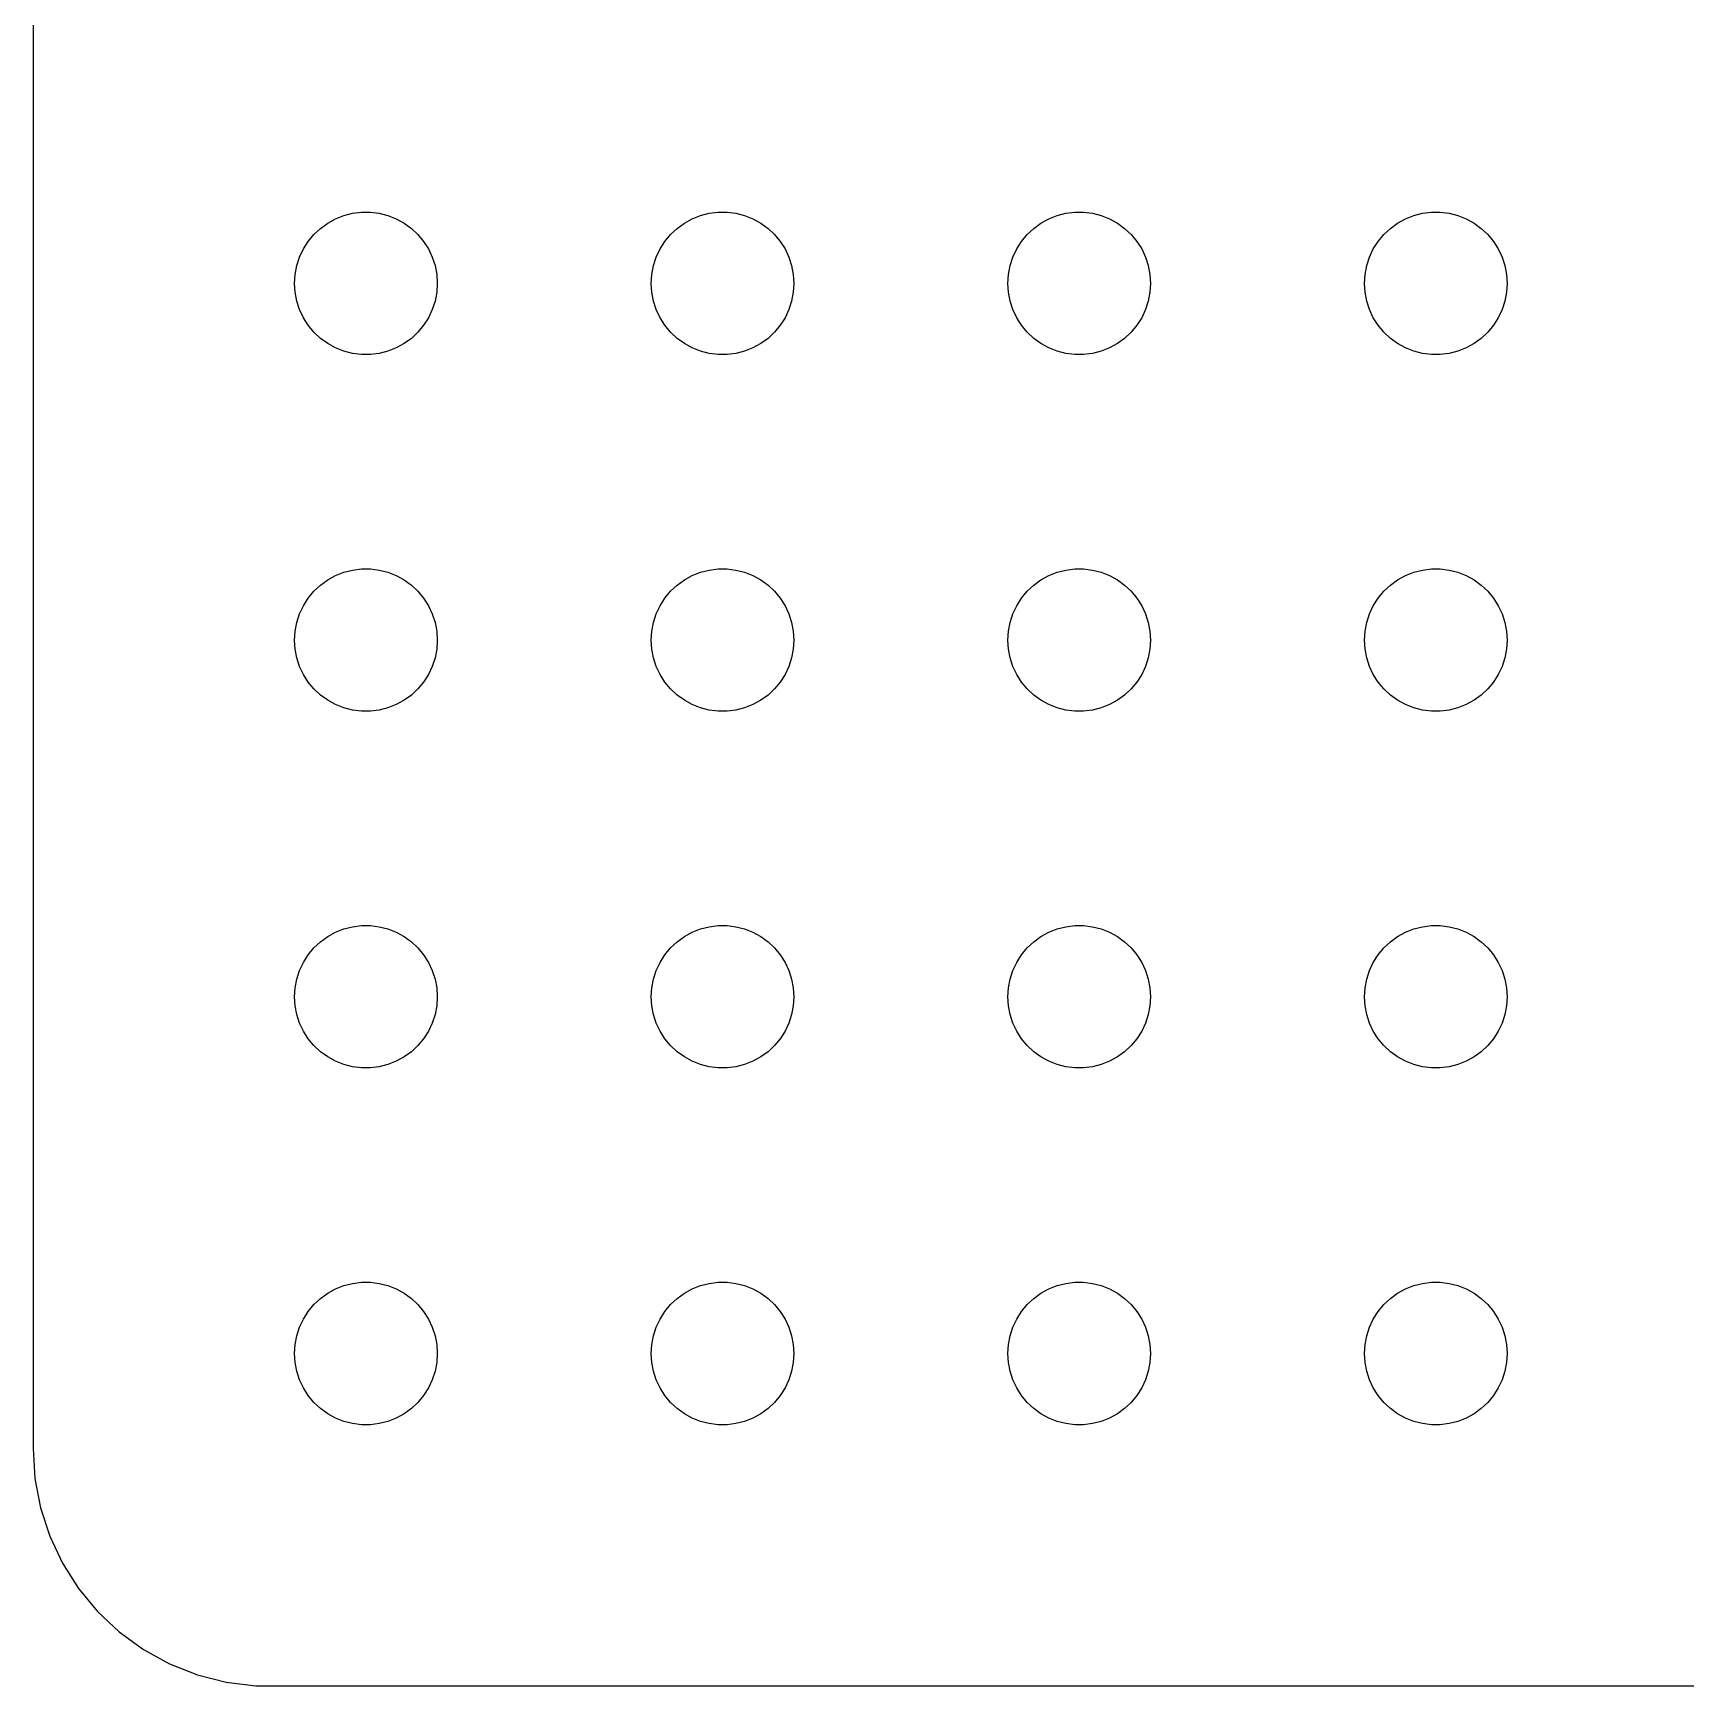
# Model space of a CAD drawing. Header units: metres. Extents: x -37 to 37, y 131 to 289.
# Drawn here: x -37 to -2.24, y 215.01 to 249.76 of the extents above; entities that cross this region are included whole.
import ezdxf

# ---------------------------------------------------------------- set-up
doc = ezdxf.new("R2010")
doc.units = ezdxf.units.M

msp = doc.modelspace()

# ---------------------------------------------------------------- linework, layer by layer
for p, q in [((-37, 284), (-37, 220)), ((-30.9561, 245.656), (-30.8037, 245.766)), ((-30.8037, 245.766), (-30.6387, 245.857)), ((-30.6387, 245.857), (-30.4635, 245.927)), ((-30.4635, 245.927), (-30.2811, 245.973)), ((-30.2811, 245.973), (-30.0942, 245.997)), ((-30.0942, 245.997), (-29.9058, 245.997)), ((-29.9058, 245.997), (-29.7189, 245.973)), ((-29.7189, 245.973), (-29.5365, 245.927)), ((-29.5365, 245.927), (-29.3613, 245.857)), ((-29.3613, 245.857), (-29.1963, 245.766)), ((-29.1963, 245.766), (-29.0439, 245.656)), ((-23.4561, 245.656), (-23.3037, 245.766)), ((-23.3037, 245.766), (-23.1387, 245.857)), ((-23.1387, 245.857), (-22.9635, 245.927)), ((-22.9635, 245.927), (-22.7811, 245.973)), ((-22.7811, 245.973), (-22.5942, 245.997)), ((-22.5942, 245.997), (-22.4058, 245.997)), ((-22.4058, 245.997), (-22.2189, 245.973)), ((-22.2189, 245.973), (-22.0365, 245.927)), ((-22.0365, 245.927), (-21.8613, 245.857)), ((-21.8613, 245.857), (-21.6963, 245.766)), ((-21.6963, 245.766), (-21.5439, 245.656)), ((-15.9561, 245.656), (-15.8037, 245.766)), ((-15.8037, 245.766), (-15.6387, 245.857)), ((-15.6387, 245.857), (-15.4635, 245.927)), ((-15.4635, 245.927), (-15.2811, 245.973)), ((-15.2811, 245.973), (-15.0942, 245.997)), ((-15.0942, 245.997), (-14.9058, 245.997)), ((-14.9058, 245.997), (-14.7189, 245.973)), ((-14.7189, 245.973), (-14.5365, 245.927)), ((-14.5365, 245.927), (-14.3613, 245.857)), ((-14.3613, 245.857), (-14.1963, 245.766)), ((-14.1963, 245.766), (-14.0439, 245.656)), ((-8.45613, 245.656), (-8.30373, 245.766)), ((-8.30373, 245.766), (-8.13866, 245.857)), ((-8.13866, 245.857), (-7.96352, 245.927)), ((-7.96352, 245.927), (-7.78107, 245.973)), ((-7.78107, 245.973), (-7.59418, 245.997)), ((-7.59418, 245.997), (-7.40581, 245.997)), ((-7.40581, 245.997), (-7.21892, 245.973)), ((-7.21892, 245.973), (-7.03647, 245.927)), ((-7.03647, 245.927), (-6.86133, 245.857)), ((-6.86133, 245.857), (-6.69626, 245.766)), ((-6.69626, 245.766), (-6.54385, 245.656)), ((-31.2135, 245.382), (-31.0934, 245.527)), ((-31.0934, 245.527), (-30.9561, 245.656)), ((-29.0439, 245.656), (-28.9065, 245.527)), ((-28.9065, 245.527), (-28.7865, 245.382)), ((-23.7135, 245.382), (-23.5934, 245.527)), ((-23.5934, 245.527), (-23.4561, 245.656)), ((-21.5439, 245.656), (-21.4065, 245.527)), ((-21.4065, 245.527), (-21.2865, 245.382)), ((-16.2135, 245.382), (-16.0934, 245.527)), ((-16.0934, 245.527), (-15.9561, 245.656)), ((-14.0439, 245.656), (-13.9065, 245.527)), ((-13.9065, 245.527), (-13.7865, 245.382)), ((-8.71352, 245.382), (-8.59344, 245.527)), ((-8.59344, 245.527), (-8.45613, 245.656)), ((-6.54385, 245.656), (-6.40654, 245.527)), ((-6.40654, 245.527), (-6.28647, 245.382)), ((-31.3947, 245.052), (-31.3145, 245.223)), ((-31.3145, 245.223), (-31.2135, 245.382)), ((-28.7865, 245.382), (-28.6855, 245.223)), ((-28.6855, 245.223), (-28.6053, 245.052)), ((-23.8947, 245.052), (-23.8145, 245.223)), ((-23.8145, 245.223), (-23.7135, 245.382)), ((-21.2865, 245.382), (-21.1855, 245.223)), ((-21.1855, 245.223), (-21.1053, 245.052)), ((-16.3947, 245.052), (-16.3145, 245.223)), ((-16.3145, 245.223), (-16.2135, 245.382)), ((-13.7865, 245.382), (-13.6855, 245.223)), ((-13.6855, 245.223), (-13.6053, 245.052)), ((-8.89465, 245.052), (-8.81445, 245.223)), ((-8.81445, 245.223), (-8.71352, 245.382)), ((-6.28647, 245.382), (-6.18553, 245.223)), ((-6.18553, 245.223), (-6.10533, 245.052)), ((-31.4882, 244.688), (-31.4529, 244.873)), ((-31.4529, 244.873), (-31.3947, 245.052)), ((-28.6053, 245.052), (-28.5471, 244.873)), ((-28.5471, 244.873), (-28.5118, 244.688)), ((-23.9882, 244.688), (-23.9529, 244.873)), ((-23.9529, 244.873), (-23.8947, 245.052)), ((-21.1053, 245.052), (-21.0471, 244.873)), ((-21.0471, 244.873), (-21.0118, 244.688)), ((-16.4882, 244.688), (-16.4529, 244.873)), ((-16.4529, 244.873), (-16.3947, 245.052)), ((-13.6053, 245.052), (-13.5471, 244.873)), ((-13.5471, 244.873), (-13.5118, 244.688)), ((-8.98816, 244.688), (-8.95287, 244.873)), ((-8.95287, 244.873), (-8.89465, 245.052)), ((-6.10533, 245.052), (-6.04712, 244.873)), ((-6.04712, 244.873), (-6.01183, 244.688)), ((-31.5, 244.5), (-31.4882, 244.688)), ((-31.4882, 244.312), (-31.5, 244.5)), ((-28.5118, 244.688), (-28.5, 244.5)), ((-28.5, 244.5), (-28.5118, 244.312)), ((-24, 244.5), (-23.9882, 244.688)), ((-23.9882, 244.312), (-24, 244.5)), ((-21.0118, 244.688), (-21, 244.5)), ((-21, 244.5), (-21.0118, 244.312)), ((-16.5, 244.5), (-16.4882, 244.688)), ((-16.4882, 244.312), (-16.5, 244.5)), ((-13.5118, 244.688), (-13.5, 244.5)), ((-13.5, 244.5), (-13.5118, 244.312)), ((-9, 244.5), (-8.98816, 244.688)), ((-8.98816, 244.312), (-9, 244.5)), ((-6.01183, 244.688), (-6, 244.5)), ((-6, 244.5), (-6.01183, 244.312)), ((-31.4529, 244.127), (-31.4882, 244.312)), ((-31.3947, 243.948), (-31.4529, 244.127)), ((-28.5471, 244.127), (-28.6053, 243.948)), ((-28.5118, 244.312), (-28.5471, 244.127)), ((-23.9529, 244.127), (-23.9882, 244.312)), ((-23.8947, 243.948), (-23.9529, 244.127)), ((-21.0471, 244.127), (-21.1053, 243.948)), ((-21.0118, 244.312), (-21.0471, 244.127)), ((-16.4529, 244.127), (-16.4882, 244.312)), ((-16.3947, 243.948), (-16.4529, 244.127)), ((-13.5471, 244.127), (-13.6053, 243.948)), ((-13.5118, 244.312), (-13.5471, 244.127)), ((-8.95287, 244.127), (-8.98816, 244.312)), ((-8.89465, 243.948), (-8.95287, 244.127)), ((-6.04712, 244.127), (-6.10533, 243.948)), ((-6.01183, 244.312), (-6.04712, 244.127)), ((-31.3145, 243.777), (-31.3947, 243.948)), ((-31.2135, 243.618), (-31.3145, 243.777)), ((-28.6855, 243.777), (-28.7865, 243.618)), ((-28.6053, 243.948), (-28.6855, 243.777)), ((-23.8145, 243.777), (-23.8947, 243.948)), ((-23.7135, 243.618), (-23.8145, 243.777)), ((-21.1855, 243.777), (-21.2865, 243.618)), ((-21.1053, 243.948), (-21.1855, 243.777)), ((-16.3145, 243.777), (-16.3947, 243.948)), ((-16.2135, 243.618), (-16.3145, 243.777)), ((-13.6855, 243.777), (-13.7865, 243.618)), ((-13.6053, 243.948), (-13.6855, 243.777)), ((-8.81445, 243.777), (-8.89465, 243.948)), ((-8.71352, 243.618), (-8.81445, 243.777)), ((-6.18553, 243.777), (-6.28647, 243.618)), ((-6.10533, 243.948), (-6.18553, 243.777)), ((-31.0934, 243.473), (-31.2135, 243.618)), ((-30.9561, 243.344), (-31.0934, 243.473)), ((-30.8037, 243.234), (-30.9561, 243.344)), ((-29.0439, 243.344), (-29.1963, 243.234)), ((-28.9065, 243.473), (-29.0439, 243.344)), ((-28.7865, 243.618), (-28.9065, 243.473)), ((-23.5934, 243.473), (-23.7135, 243.618)), ((-23.4561, 243.344), (-23.5934, 243.473)), ((-23.3037, 243.234), (-23.4561, 243.344)), ((-21.5439, 243.344), (-21.6963, 243.234)), ((-21.4065, 243.473), (-21.5439, 243.344)), ((-21.2865, 243.618), (-21.4065, 243.473)), ((-16.0934, 243.473), (-16.2135, 243.618)), ((-15.9561, 243.344), (-16.0934, 243.473)), ((-15.8037, 243.234), (-15.9561, 243.344)), ((-14.0439, 243.344), (-14.1963, 243.234)), ((-13.9065, 243.473), (-14.0439, 243.344)), ((-13.7865, 243.618), (-13.9065, 243.473)), ((-8.59344, 243.473), (-8.71352, 243.618)), ((-8.45613, 243.344), (-8.59344, 243.473)), ((-8.30373, 243.234), (-8.45613, 243.344)), ((-6.54385, 243.344), (-6.69626, 243.234)), ((-6.40654, 243.473), (-6.54385, 243.344)), ((-6.28647, 243.618), (-6.40654, 243.473)), ((-30.6387, 243.143), (-30.8037, 243.234)), ((-30.4635, 243.073), (-30.6387, 243.143)), ((-30.2811, 243.027), (-30.4635, 243.073)), ((-30.0942, 243.003), (-30.2811, 243.027)), ((-29.9058, 243.003), (-30.0942, 243.003)), ((-29.7189, 243.027), (-29.9058, 243.003)), ((-29.5365, 243.073), (-29.7189, 243.027)), ((-29.3613, 243.143), (-29.5365, 243.073)), ((-29.1963, 243.234), (-29.3613, 243.143)), ((-23.1387, 243.143), (-23.3037, 243.234)), ((-22.9635, 243.073), (-23.1387, 243.143)), ((-22.7811, 243.027), (-22.9635, 243.073)), ((-22.5942, 243.003), (-22.7811, 243.027)), ((-22.4058, 243.003), (-22.5942, 243.003)), ((-22.2189, 243.027), (-22.4058, 243.003)), ((-22.0365, 243.073), (-22.2189, 243.027)), ((-21.8613, 243.143), (-22.0365, 243.073)), ((-21.6963, 243.234), (-21.8613, 243.143)), ((-15.6387, 243.143), (-15.8037, 243.234)), ((-15.4635, 243.073), (-15.6387, 243.143)), ((-15.2811, 243.027), (-15.4635, 243.073)), ((-15.0942, 243.003), (-15.2811, 243.027)), ((-14.9058, 243.003), (-15.0942, 243.003)), ((-14.7189, 243.027), (-14.9058, 243.003)), ((-14.5365, 243.073), (-14.7189, 243.027)), ((-14.3613, 243.143), (-14.5365, 243.073)), ((-14.1963, 243.234), (-14.3613, 243.143)), ((-8.13866, 243.143), (-8.30373, 243.234)), ((-7.96352, 243.073), (-8.13866, 243.143)), ((-7.78107, 243.027), (-7.96352, 243.073)), ((-7.59418, 243.003), (-7.78107, 243.027)), ((-7.40581, 243.003), (-7.59418, 243.003)), ((-7.21892, 243.027), (-7.40581, 243.003)), ((-7.03647, 243.073), (-7.21892, 243.027)), ((-6.86133, 243.143), (-7.03647, 243.073)), ((-6.69626, 243.234), (-6.86133, 243.143)), ((-30.4635, 238.427), (-30.2811, 238.473)), ((-30.2811, 238.473), (-30.0942, 238.497)), ((-30.0942, 238.497), (-29.9058, 238.497)), ((-29.9058, 238.497), (-29.7189, 238.473)), ((-29.7189, 238.473), (-29.5365, 238.427)), ((-22.9635, 238.427), (-22.7811, 238.473)), ((-22.7811, 238.473), (-22.5942, 238.497)), ((-22.5942, 238.497), (-22.4058, 238.497)), ((-22.4058, 238.497), (-22.2189, 238.473)), ((-22.2189, 238.473), (-22.0365, 238.427)), ((-15.4635, 238.427), (-15.2811, 238.473)), ((-15.2811, 238.473), (-15.0942, 238.497)), ((-15.0942, 238.497), (-14.9058, 238.497)), ((-14.9058, 238.497), (-14.7189, 238.473)), ((-14.7189, 238.473), (-14.5365, 238.427)), ((-7.96352, 238.427), (-7.78107, 238.473)), ((-7.78107, 238.473), (-7.59418, 238.497)), ((-7.59418, 238.497), (-7.40581, 238.497)), ((-7.40581, 238.497), (-7.21892, 238.473)), ((-7.21892, 238.473), (-7.03647, 238.427)), ((-31.0934, 238.027), (-30.9561, 238.156)), ((-30.9561, 238.156), (-30.8037, 238.266)), ((-30.8037, 238.266), (-30.6387, 238.357)), ((-30.6387, 238.357), (-30.4635, 238.427)), ((-29.5365, 238.427), (-29.3613, 238.357)), ((-29.3613, 238.357), (-29.1963, 238.266)), ((-29.1963, 238.266), (-29.0439, 238.156)), ((-29.0439, 238.156), (-28.9065, 238.027)), ((-23.5934, 238.027), (-23.4561, 238.156)), ((-23.4561, 238.156), (-23.3037, 238.266)), ((-23.3037, 238.266), (-23.1387, 238.357)), ((-23.1387, 238.357), (-22.9635, 238.427)), ((-22.0365, 238.427), (-21.8613, 238.357)), ((-21.8613, 238.357), (-21.6963, 238.266)), ((-21.6963, 238.266), (-21.5439, 238.156)), ((-21.5439, 238.156), (-21.4065, 238.027)), ((-16.0934, 238.027), (-15.9561, 238.156)), ((-15.9561, 238.156), (-15.8037, 238.266)), ((-15.8037, 238.266), (-15.6387, 238.357)), ((-15.6387, 238.357), (-15.4635, 238.427)), ((-14.5365, 238.427), (-14.3613, 238.357)), ((-14.3613, 238.357), (-14.1963, 238.266)), ((-14.1963, 238.266), (-14.0439, 238.156)), ((-14.0439, 238.156), (-13.9065, 238.027)), ((-8.59344, 238.027), (-8.45613, 238.156)), ((-8.45613, 238.156), (-8.30373, 238.266)), ((-8.30373, 238.266), (-8.13866, 238.357)), ((-8.13866, 238.357), (-7.96352, 238.427)), ((-7.03647, 238.427), (-6.86133, 238.357)), ((-6.86133, 238.357), (-6.69626, 238.266)), ((-6.69626, 238.266), (-6.54385, 238.156)), ((-6.54385, 238.156), (-6.40654, 238.027)), ((-31.3145, 237.723), (-31.2135, 237.882)), ((-31.2135, 237.882), (-31.0934, 238.027)), ((-28.9065, 238.027), (-28.7865, 237.882)), ((-28.7865, 237.882), (-28.6855, 237.723)), ((-23.8145, 237.723), (-23.7135, 237.882)), ((-23.7135, 237.882), (-23.5934, 238.027)), ((-21.4065, 238.027), (-21.2865, 237.882)), ((-21.2865, 237.882), (-21.1855, 237.723)), ((-16.3145, 237.723), (-16.2135, 237.882)), ((-16.2135, 237.882), (-16.0934, 238.027)), ((-13.9065, 238.027), (-13.7865, 237.882)), ((-13.7865, 237.882), (-13.6855, 237.723)), ((-8.81445, 237.723), (-8.71352, 237.882)), ((-8.71352, 237.882), (-8.59344, 238.027)), ((-6.40654, 238.027), (-6.28647, 237.882)), ((-6.28647, 237.882), (-6.18553, 237.723)), ((-31.4529, 237.373), (-31.3947, 237.552)), ((-31.3947, 237.552), (-31.3145, 237.723)), ((-28.6855, 237.723), (-28.6053, 237.552)), ((-28.6053, 237.552), (-28.5471, 237.373)), ((-23.9529, 237.373), (-23.8947, 237.552)), ((-23.8947, 237.552), (-23.8145, 237.723)), ((-21.1855, 237.723), (-21.1053, 237.552)), ((-21.1053, 237.552), (-21.0471, 237.373)), ((-16.4529, 237.373), (-16.3947, 237.552)), ((-16.3947, 237.552), (-16.3145, 237.723)), ((-13.6855, 237.723), (-13.6053, 237.552)), ((-13.6053, 237.552), (-13.5471, 237.373)), ((-8.95287, 237.373), (-8.89465, 237.552)), ((-8.89465, 237.552), (-8.81445, 237.723)), ((-6.18553, 237.723), (-6.10533, 237.552)), ((-6.10533, 237.552), (-6.04712, 237.373)), ((-31.5, 237), (-31.4882, 237.188)), ((-31.4882, 237.188), (-31.4529, 237.373)), ((-28.5471, 237.373), (-28.5118, 237.188)), ((-28.5118, 237.188), (-28.5, 237)), ((-24, 237), (-23.9882, 237.188)), ((-23.9882, 237.188), (-23.9529, 237.373)), ((-21.0471, 237.373), (-21.0118, 237.188)), ((-21.0118, 237.188), (-21, 237)), ((-16.5, 237), (-16.4882, 237.188)), ((-16.4882, 237.188), (-16.4529, 237.373)), ((-13.5471, 237.373), (-13.5118, 237.188)), ((-13.5118, 237.188), (-13.5, 237)), ((-9, 237), (-8.98816, 237.188)), ((-8.98816, 237.188), (-8.95287, 237.373)), ((-6.04712, 237.373), (-6.01183, 237.188)), ((-6.01183, 237.188), (-6, 237)), ((-31.4882, 236.812), (-31.5, 237)), ((-31.4529, 236.627), (-31.4882, 236.812)), ((-28.5118, 236.812), (-28.5471, 236.627)), ((-28.5, 237), (-28.5118, 236.812)), ((-23.9882, 236.812), (-24, 237)), ((-23.9529, 236.627), (-23.9882, 236.812)), ((-21.0118, 236.812), (-21.0471, 236.627)), ((-21, 237), (-21.0118, 236.812)), ((-16.4882, 236.812), (-16.5, 237)), ((-16.4529, 236.627), (-16.4882, 236.812)), ((-13.5118, 236.812), (-13.5471, 236.627)), ((-13.5, 237), (-13.5118, 236.812)), ((-8.98816, 236.812), (-9, 237)), ((-8.95287, 236.627), (-8.98816, 236.812)), ((-6.01183, 236.812), (-6.04712, 236.627)), ((-6, 237), (-6.01183, 236.812)), ((-31.3947, 236.448), (-31.4529, 236.627)), ((-31.3145, 236.277), (-31.3947, 236.448)), ((-28.6053, 236.448), (-28.6855, 236.277)), ((-28.5471, 236.627), (-28.6053, 236.448)), ((-23.8947, 236.448), (-23.9529, 236.627)), ((-23.8145, 236.277), (-23.8947, 236.448)), ((-21.1053, 236.448), (-21.1855, 236.277)), ((-21.0471, 236.627), (-21.1053, 236.448)), ((-16.3947, 236.448), (-16.4529, 236.627)), ((-16.3145, 236.277), (-16.3947, 236.448)), ((-13.6053, 236.448), (-13.6855, 236.277)), ((-13.5471, 236.627), (-13.6053, 236.448)), ((-8.89465, 236.448), (-8.95287, 236.627)), ((-8.81445, 236.277), (-8.89465, 236.448)), ((-6.10533, 236.448), (-6.18553, 236.277)), ((-6.04712, 236.627), (-6.10533, 236.448)), ((-31.2135, 236.118), (-31.3145, 236.277)), ((-31.0934, 235.973), (-31.2135, 236.118)), ((-28.7865, 236.118), (-28.9065, 235.973)), ((-28.6855, 236.277), (-28.7865, 236.118)), ((-23.7135, 236.118), (-23.8145, 236.277)), ((-23.5934, 235.973), (-23.7135, 236.118)), ((-21.2865, 236.118), (-21.4065, 235.973)), ((-21.1855, 236.277), (-21.2865, 236.118)), ((-16.2135, 236.118), (-16.3145, 236.277)), ((-16.0934, 235.973), (-16.2135, 236.118)), ((-13.7865, 236.118), (-13.9065, 235.973)), ((-13.6855, 236.277), (-13.7865, 236.118)), ((-8.71352, 236.118), (-8.81445, 236.277)), ((-8.59344, 235.973), (-8.71352, 236.118)), ((-6.28647, 236.118), (-6.40654, 235.973)), ((-6.18553, 236.277), (-6.28647, 236.118)), ((-30.9561, 235.844), (-31.0934, 235.973)), ((-30.8037, 235.734), (-30.9561, 235.844)), ((-30.6387, 235.643), (-30.8037, 235.734)), ((-29.1963, 235.734), (-29.3613, 235.643)), ((-29.0439, 235.844), (-29.1963, 235.734)), ((-28.9065, 235.973), (-29.0439, 235.844)), ((-23.4561, 235.844), (-23.5934, 235.973)), ((-23.3037, 235.734), (-23.4561, 235.844)), ((-23.1387, 235.643), (-23.3037, 235.734)), ((-21.6963, 235.734), (-21.8613, 235.643)), ((-21.5439, 235.844), (-21.6963, 235.734)), ((-21.4065, 235.973), (-21.5439, 235.844)), ((-15.9561, 235.844), (-16.0934, 235.973)), ((-15.8037, 235.734), (-15.9561, 235.844)), ((-15.6387, 235.643), (-15.8037, 235.734)), ((-14.1963, 235.734), (-14.3613, 235.643)), ((-14.0439, 235.844), (-14.1963, 235.734)), ((-13.9065, 235.973), (-14.0439, 235.844)), ((-8.45613, 235.844), (-8.59344, 235.973)), ((-8.30373, 235.734), (-8.45613, 235.844)), ((-8.13866, 235.643), (-8.30373, 235.734)), ((-6.69626, 235.734), (-6.86133, 235.643)), ((-6.54385, 235.844), (-6.69626, 235.734)), ((-6.40654, 235.973), (-6.54385, 235.844)), ((-30.4635, 235.573), (-30.6387, 235.643)), ((-30.2811, 235.527), (-30.4635, 235.573)), ((-30.0942, 235.503), (-30.2811, 235.527)), ((-29.9058, 235.503), (-30.0942, 235.503)), ((-29.7189, 235.527), (-29.9058, 235.503)), ((-29.5365, 235.573), (-29.7189, 235.527)), ((-29.3613, 235.643), (-29.5365, 235.573)), ((-22.9635, 235.573), (-23.1387, 235.643)), ((-22.7811, 235.527), (-22.9635, 235.573)), ((-22.5942, 235.503), (-22.7811, 235.527)), ((-22.4058, 235.503), (-22.5942, 235.503)), ((-22.2189, 235.527), (-22.4058, 235.503)), ((-22.0365, 235.573), (-22.2189, 235.527)), ((-21.8613, 235.643), (-22.0365, 235.573)), ((-15.4635, 235.573), (-15.6387, 235.643)), ((-15.2811, 235.527), (-15.4635, 235.573)), ((-15.0942, 235.503), (-15.2811, 235.527)), ((-14.9058, 235.503), (-15.0942, 235.503)), ((-14.7189, 235.527), (-14.9058, 235.503)), ((-14.5365, 235.573), (-14.7189, 235.527)), ((-14.3613, 235.643), (-14.5365, 235.573)), ((-7.96352, 235.573), (-8.13866, 235.643)), ((-7.78107, 235.527), (-7.96352, 235.573)), ((-7.59418, 235.503), (-7.78107, 235.527)), ((-7.40581, 235.503), (-7.59418, 235.503)), ((-7.21892, 235.527), (-7.40581, 235.503)), ((-7.03647, 235.573), (-7.21892, 235.527)), ((-6.86133, 235.643), (-7.03647, 235.573)), ((-30.8037, 230.766), (-30.6387, 230.857)), ((-30.6387, 230.857), (-30.4635, 230.927)), ((-30.4635, 230.927), (-30.2811, 230.973)), ((-30.2811, 230.973), (-30.0942, 230.997)), ((-30.0942, 230.997), (-29.9058, 230.997)), ((-29.9058, 230.997), (-29.7189, 230.973)), ((-29.7189, 230.973), (-29.5365, 230.927)), ((-29.5365, 230.927), (-29.3613, 230.857)), ((-29.3613, 230.857), (-29.1963, 230.766)), ((-23.3037, 230.766), (-23.1387, 230.857)), ((-23.1387, 230.857), (-22.9635, 230.927)), ((-22.9635, 230.927), (-22.7811, 230.973)), ((-22.7811, 230.973), (-22.5942, 230.997)), ((-22.5942, 230.997), (-22.4058, 230.997)), ((-22.4058, 230.997), (-22.2189, 230.973)), ((-22.2189, 230.973), (-22.0365, 230.927)), ((-22.0365, 230.927), (-21.8613, 230.857)), ((-21.8613, 230.857), (-21.6963, 230.766)), ((-15.8037, 230.766), (-15.6387, 230.857)), ((-15.6387, 230.857), (-15.4635, 230.927)), ((-15.4635, 230.927), (-15.2811, 230.973)), ((-15.2811, 230.973), (-15.0942, 230.997)), ((-15.0942, 230.997), (-14.9058, 230.997)), ((-14.9058, 230.997), (-14.7189, 230.973)), ((-14.7189, 230.973), (-14.5365, 230.927)), ((-14.5365, 230.927), (-14.3613, 230.857)), ((-14.3613, 230.857), (-14.1963, 230.766)), ((-8.30373, 230.766), (-8.13866, 230.857)), ((-8.13866, 230.857), (-7.96352, 230.927)), ((-7.96352, 230.927), (-7.78107, 230.973)), ((-7.78107, 230.973), (-7.59418, 230.997)), ((-7.59418, 230.997), (-7.40581, 230.997)), ((-7.40581, 230.997), (-7.21892, 230.973)), ((-7.21892, 230.973), (-7.03647, 230.927)), ((-7.03647, 230.927), (-6.86133, 230.857)), ((-6.86133, 230.857), (-6.69626, 230.766)), ((-31.2135, 230.382), (-31.0934, 230.527)), ((-31.0934, 230.527), (-30.9561, 230.656)), ((-30.9561, 230.656), (-30.8037, 230.766)), ((-29.1963, 230.766), (-29.0439, 230.656)), ((-29.0439, 230.656), (-28.9065, 230.527)), ((-28.9065, 230.527), (-28.7865, 230.382)), ((-23.7135, 230.382), (-23.5934, 230.527)), ((-23.5934, 230.527), (-23.4561, 230.656)), ((-23.4561, 230.656), (-23.3037, 230.766)), ((-21.6963, 230.766), (-21.5439, 230.656)), ((-21.5439, 230.656), (-21.4065, 230.527)), ((-21.4065, 230.527), (-21.2865, 230.382)), ((-16.2135, 230.382), (-16.0934, 230.527)), ((-16.0934, 230.527), (-15.9561, 230.656)), ((-15.9561, 230.656), (-15.8037, 230.766)), ((-14.1963, 230.766), (-14.0439, 230.656)), ((-14.0439, 230.656), (-13.9065, 230.527)), ((-13.9065, 230.527), (-13.7865, 230.382)), ((-8.71352, 230.382), (-8.59344, 230.527)), ((-8.59344, 230.527), (-8.45613, 230.656)), ((-8.45613, 230.656), (-8.30373, 230.766)), ((-6.69626, 230.766), (-6.54385, 230.656)), ((-6.54385, 230.656), (-6.40654, 230.527)), ((-6.40654, 230.527), (-6.28647, 230.382)), ((-31.3947, 230.052), (-31.3145, 230.223)), ((-31.3145, 230.223), (-31.2135, 230.382)), ((-28.7865, 230.382), (-28.6855, 230.223)), ((-28.6855, 230.223), (-28.6053, 230.052)), ((-23.8947, 230.052), (-23.8145, 230.223)), ((-23.8145, 230.223), (-23.7135, 230.382)), ((-21.2865, 230.382), (-21.1855, 230.223)), ((-21.1855, 230.223), (-21.1053, 230.052)), ((-16.3947, 230.052), (-16.3145, 230.223)), ((-16.3145, 230.223), (-16.2135, 230.382)), ((-13.7865, 230.382), (-13.6855, 230.223)), ((-13.6855, 230.223), (-13.6053, 230.052)), ((-8.89465, 230.052), (-8.81445, 230.223)), ((-8.81445, 230.223), (-8.71352, 230.382)), ((-6.28647, 230.382), (-6.18553, 230.223)), ((-6.18553, 230.223), (-6.10533, 230.052)), ((-31.4882, 229.688), (-31.4529, 229.873)), ((-31.4529, 229.873), (-31.3947, 230.052)), ((-28.6053, 230.052), (-28.5471, 229.873)), ((-28.5471, 229.873), (-28.5118, 229.688)), ((-23.9882, 229.688), (-23.9529, 229.873)), ((-23.9529, 229.873), (-23.8947, 230.052)), ((-21.1053, 230.052), (-21.0471, 229.873)), ((-21.0471, 229.873), (-21.0118, 229.688)), ((-16.4882, 229.688), (-16.4529, 229.873)), ((-16.4529, 229.873), (-16.3947, 230.052)), ((-13.6053, 230.052), (-13.5471, 229.873)), ((-13.5471, 229.873), (-13.5118, 229.688)), ((-8.98816, 229.688), (-8.95287, 229.873)), ((-8.95287, 229.873), (-8.89465, 230.052)), ((-6.10533, 230.052), (-6.04712, 229.873)), ((-6.04712, 229.873), (-6.01183, 229.688)), ((-31.5, 229.5), (-31.4882, 229.688)), ((-31.4882, 229.312), (-31.5, 229.5)), ((-28.5118, 229.688), (-28.5, 229.5)), ((-28.5, 229.5), (-28.5118, 229.312)), ((-24, 229.5), (-23.9882, 229.688)), ((-23.9882, 229.312), (-24, 229.5)), ((-21.0118, 229.688), (-21, 229.5)), ((-21, 229.5), (-21.0118, 229.312)), ((-16.5, 229.5), (-16.4882, 229.688)), ((-16.4882, 229.312), (-16.5, 229.5)), ((-13.5118, 229.688), (-13.5, 229.5)), ((-13.5, 229.5), (-13.5118, 229.312)), ((-9, 229.5), (-8.98816, 229.688)), ((-8.98816, 229.312), (-9, 229.5)), ((-6.01183, 229.688), (-6, 229.5)), ((-6, 229.5), (-6.01183, 229.312)), ((-31.4529, 229.127), (-31.4882, 229.312)), ((-31.3947, 228.948), (-31.4529, 229.127)), ((-28.5471, 229.127), (-28.6053, 228.948)), ((-28.5118, 229.312), (-28.5471, 229.127)), ((-23.9529, 229.127), (-23.9882, 229.312)), ((-23.8947, 228.948), (-23.9529, 229.127)), ((-21.0471, 229.127), (-21.1053, 228.948)), ((-21.0118, 229.312), (-21.0471, 229.127)), ((-16.4529, 229.127), (-16.4882, 229.312)), ((-16.3947, 228.948), (-16.4529, 229.127)), ((-13.5471, 229.127), (-13.6053, 228.948)), ((-13.5118, 229.312), (-13.5471, 229.127)), ((-8.95287, 229.127), (-8.98816, 229.312)), ((-8.89465, 228.948), (-8.95287, 229.127)), ((-6.04712, 229.127), (-6.10533, 228.948)), ((-6.01183, 229.312), (-6.04712, 229.127)), ((-31.3145, 228.777), (-31.3947, 228.948)), ((-31.2135, 228.618), (-31.3145, 228.777)), ((-28.6855, 228.777), (-28.7865, 228.618)), ((-28.6053, 228.948), (-28.6855, 228.777)), ((-23.8145, 228.777), (-23.8947, 228.948)), ((-23.7135, 228.618), (-23.8145, 228.777)), ((-21.1855, 228.777), (-21.2865, 228.618)), ((-21.1053, 228.948), (-21.1855, 228.777)), ((-16.3145, 228.777), (-16.3947, 228.948)), ((-16.2135, 228.618), (-16.3145, 228.777)), ((-13.6855, 228.777), (-13.7865, 228.618)), ((-13.6053, 228.948), (-13.6855, 228.777)), ((-8.81445, 228.777), (-8.89465, 228.948)), ((-8.71352, 228.618), (-8.81445, 228.777)), ((-6.18553, 228.777), (-6.28647, 228.618)), ((-6.10533, 228.948), (-6.18553, 228.777)), ((-31.0934, 228.473), (-31.2135, 228.618)), ((-30.9561, 228.344), (-31.0934, 228.473)), ((-28.9065, 228.473), (-29.0439, 228.344)), ((-28.7865, 228.618), (-28.9065, 228.473)), ((-23.5934, 228.473), (-23.7135, 228.618)), ((-23.4561, 228.344), (-23.5934, 228.473)), ((-21.4065, 228.473), (-21.5439, 228.344)), ((-21.2865, 228.618), (-21.4065, 228.473)), ((-16.0934, 228.473), (-16.2135, 228.618)), ((-15.9561, 228.344), (-16.0934, 228.473)), ((-13.9065, 228.473), (-14.0439, 228.344)), ((-13.7865, 228.618), (-13.9065, 228.473)), ((-8.59344, 228.473), (-8.71352, 228.618)), ((-8.45613, 228.344), (-8.59344, 228.473)), ((-6.40654, 228.473), (-6.54385, 228.344)), ((-6.28647, 228.618), (-6.40654, 228.473)), ((-30.8037, 228.234), (-30.9561, 228.344)), ((-30.6387, 228.143), (-30.8037, 228.234)), ((-30.4635, 228.073), (-30.6387, 228.143)), ((-30.2811, 228.027), (-30.4635, 228.073)), ((-30.0942, 228.003), (-30.2811, 228.027)), ((-29.7189, 228.027), (-29.9058, 228.003)), ((-29.5365, 228.073), (-29.7189, 228.027)), ((-29.3613, 228.143), (-29.5365, 228.073)), ((-29.1963, 228.234), (-29.3613, 228.143)), ((-29.0439, 228.344), (-29.1963, 228.234)), ((-23.3037, 228.234), (-23.4561, 228.344)), ((-23.1387, 228.143), (-23.3037, 228.234)), ((-22.9635, 228.073), (-23.1387, 228.143)), ((-22.7811, 228.027), (-22.9635, 228.073)), ((-22.5942, 228.003), (-22.7811, 228.027)), ((-22.2189, 228.027), (-22.4058, 228.003)), ((-22.0365, 228.073), (-22.2189, 228.027)), ((-21.8613, 228.143), (-22.0365, 228.073)), ((-21.6963, 228.234), (-21.8613, 228.143)), ((-21.5439, 228.344), (-21.6963, 228.234)), ((-15.8037, 228.234), (-15.9561, 228.344)), ((-15.6387, 228.143), (-15.8037, 228.234)), ((-15.4635, 228.073), (-15.6387, 228.143)), ((-15.2811, 228.027), (-15.4635, 228.073)), ((-15.0942, 228.003), (-15.2811, 228.027)), ((-14.7189, 228.027), (-14.9058, 228.003)), ((-14.5365, 228.073), (-14.7189, 228.027)), ((-14.3613, 228.143), (-14.5365, 228.073)), ((-14.1963, 228.234), (-14.3613, 228.143)), ((-14.0439, 228.344), (-14.1963, 228.234)), ((-8.30373, 228.234), (-8.45613, 228.344)), ((-8.13866, 228.143), (-8.30373, 228.234)), ((-7.96352, 228.073), (-8.13866, 228.143)), ((-7.78107, 228.027), (-7.96352, 228.073)), ((-7.59418, 228.003), (-7.78107, 228.027)), ((-7.21892, 228.027), (-7.40581, 228.003)), ((-7.03647, 228.073), (-7.21892, 228.027)), ((-6.86133, 228.143), (-7.03647, 228.073)), ((-6.69626, 228.234), (-6.86133, 228.143)), ((-6.54385, 228.344), (-6.69626, 228.234)), ((-29.9058, 228.003), (-30.0942, 228.003)), ((-22.4058, 228.003), (-22.5942, 228.003)), ((-14.9058, 228.003), (-15.0942, 228.003)), ((-7.40581, 228.003), (-7.59418, 228.003)), ((-30.9561, 223.156), (-30.8037, 223.266)), ((-30.8037, 223.266), (-30.6387, 223.357)), ((-30.6387, 223.357), (-30.4635, 223.427)), ((-30.4635, 223.427), (-30.2811, 223.473)), ((-30.2811, 223.473), (-30.0942, 223.497)), ((-30.0942, 223.497), (-29.9058, 223.497)), ((-29.9058, 223.497), (-29.7189, 223.473)), ((-29.7189, 223.473), (-29.5365, 223.427)), ((-29.5365, 223.427), (-29.3613, 223.357)), ((-29.3613, 223.357), (-29.1963, 223.266)), ((-29.1963, 223.266), (-29.0439, 223.156)), ((-23.4561, 223.156), (-23.3037, 223.266)), ((-23.3037, 223.266), (-23.1387, 223.357)), ((-23.1387, 223.357), (-22.9635, 223.427)), ((-22.9635, 223.427), (-22.7811, 223.473)), ((-22.7811, 223.473), (-22.5942, 223.497)), ((-22.5942, 223.497), (-22.4058, 223.497)), ((-22.4058, 223.497), (-22.2189, 223.473)), ((-22.2189, 223.473), (-22.0365, 223.427)), ((-22.0365, 223.427), (-21.8613, 223.357)), ((-21.8613, 223.357), (-21.6963, 223.266)), ((-21.6963, 223.266), (-21.5439, 223.156)), ((-15.9561, 223.156), (-15.8037, 223.266)), ((-15.8037, 223.266), (-15.6387, 223.357)), ((-15.6387, 223.357), (-15.4635, 223.427)), ((-15.4635, 223.427), (-15.2811, 223.473)), ((-15.2811, 223.473), (-15.0942, 223.497)), ((-15.0942, 223.497), (-14.9058, 223.497)), ((-14.9058, 223.497), (-14.7189, 223.473)), ((-14.7189, 223.473), (-14.5365, 223.427)), ((-14.5365, 223.427), (-14.3613, 223.357)), ((-14.3613, 223.357), (-14.1963, 223.266)), ((-14.1963, 223.266), (-14.0439, 223.156)), ((-8.45613, 223.156), (-8.30373, 223.266)), ((-8.30373, 223.266), (-8.13866, 223.357)), ((-8.13866, 223.357), (-7.96352, 223.427)), ((-7.96352, 223.427), (-7.78107, 223.473)), ((-7.78107, 223.473), (-7.59418, 223.497)), ((-7.59418, 223.497), (-7.40581, 223.497)), ((-7.40581, 223.497), (-7.21892, 223.473)), ((-7.21892, 223.473), (-7.03647, 223.427)), ((-7.03647, 223.427), (-6.86133, 223.357)), ((-6.86133, 223.357), (-6.69626, 223.266)), ((-6.69626, 223.266), (-6.54385, 223.156)), ((-31.3145, 222.723), (-31.2135, 222.882)), ((-31.2135, 222.882), (-31.0934, 223.027)), ((-31.0934, 223.027), (-30.9561, 223.156)), ((-29.0439, 223.156), (-28.9065, 223.027)), ((-28.9065, 223.027), (-28.7865, 222.882)), ((-28.7865, 222.882), (-28.6855, 222.723)), ((-23.8145, 222.723), (-23.7135, 222.882)), ((-23.7135, 222.882), (-23.5934, 223.027)), ((-23.5934, 223.027), (-23.4561, 223.156)), ((-21.5439, 223.156), (-21.4065, 223.027)), ((-21.4065, 223.027), (-21.2865, 222.882)), ((-21.2865, 222.882), (-21.1855, 222.723)), ((-16.3145, 222.723), (-16.2135, 222.882)), ((-16.2135, 222.882), (-16.0934, 223.027)), ((-16.0934, 223.027), (-15.9561, 223.156)), ((-14.0439, 223.156), (-13.9065, 223.027)), ((-13.9065, 223.027), (-13.7865, 222.882)), ((-13.7865, 222.882), (-13.6855, 222.723)), ((-8.81445, 222.723), (-8.71352, 222.882)), ((-8.71352, 222.882), (-8.59344, 223.027)), ((-8.59344, 223.027), (-8.45613, 223.156)), ((-6.54385, 223.156), (-6.40654, 223.027)), ((-6.40654, 223.027), (-6.28647, 222.882)), ((-6.28647, 222.882), (-6.18553, 222.723)), ((-31.4529, 222.373), (-31.3947, 222.552)), ((-31.3947, 222.552), (-31.3145, 222.723)), ((-28.6855, 222.723), (-28.6053, 222.552)), ((-28.6053, 222.552), (-28.5471, 222.373)), ((-23.9529, 222.373), (-23.8947, 222.552)), ((-23.8947, 222.552), (-23.8145, 222.723)), ((-21.1855, 222.723), (-21.1053, 222.552)), ((-21.1053, 222.552), (-21.0471, 222.373)), ((-16.4529, 222.373), (-16.3947, 222.552)), ((-16.3947, 222.552), (-16.3145, 222.723)), ((-13.6855, 222.723), (-13.6053, 222.552)), ((-13.6053, 222.552), (-13.5471, 222.373)), ((-8.95287, 222.373), (-8.89465, 222.552)), ((-8.89465, 222.552), (-8.81445, 222.723)), ((-6.18553, 222.723), (-6.10533, 222.552)), ((-6.10533, 222.552), (-6.04712, 222.373)), ((-31.5, 222), (-31.4882, 222.188)), ((-31.4882, 222.188), (-31.4529, 222.373)), ((-28.5471, 222.373), (-28.5118, 222.188)), ((-28.5118, 222.188), (-28.5, 222)), ((-24, 222), (-23.9882, 222.188)), ((-23.9882, 222.188), (-23.9529, 222.373)), ((-21.0471, 222.373), (-21.0118, 222.188)), ((-21.0118, 222.188), (-21, 222)), ((-16.5, 222), (-16.4882, 222.188)), ((-16.4882, 222.188), (-16.4529, 222.373)), ((-13.5471, 222.373), (-13.5118, 222.188)), ((-13.5118, 222.188), (-13.5, 222)), ((-9, 222), (-8.98816, 222.188)), ((-8.98816, 222.188), (-8.95287, 222.373)), ((-6.04712, 222.373), (-6.01183, 222.188)), ((-6.01183, 222.188), (-6, 222)), ((-31.4882, 221.812), (-31.5, 222)), ((-31.4529, 221.627), (-31.4882, 221.812)), ((-28.5118, 221.812), (-28.5471, 221.627)), ((-28.5, 222), (-28.5118, 221.812)), ((-23.9882, 221.812), (-24, 222)), ((-23.9529, 221.627), (-23.9882, 221.812)), ((-21.0118, 221.812), (-21.0471, 221.627)), ((-21, 222), (-21.0118, 221.812)), ((-16.4882, 221.812), (-16.5, 222)), ((-16.4529, 221.627), (-16.4882, 221.812)), ((-13.5118, 221.812), (-13.5471, 221.627)), ((-13.5, 222), (-13.5118, 221.812)), ((-8.98816, 221.812), (-9, 222)), ((-8.95287, 221.627), (-8.98816, 221.812)), ((-6.01183, 221.812), (-6.04712, 221.627)), ((-6, 222), (-6.01183, 221.812)), ((-31.3947, 221.448), (-31.4529, 221.627)), ((-31.3145, 221.277), (-31.3947, 221.448)), ((-28.6053, 221.448), (-28.6855, 221.277)), ((-28.5471, 221.627), (-28.6053, 221.448)), ((-23.8947, 221.448), (-23.9529, 221.627)), ((-23.8145, 221.277), (-23.8947, 221.448)), ((-21.1053, 221.448), (-21.1855, 221.277)), ((-21.0471, 221.627), (-21.1053, 221.448)), ((-16.3947, 221.448), (-16.4529, 221.627)), ((-16.3145, 221.277), (-16.3947, 221.448)), ((-13.6053, 221.448), (-13.6855, 221.277)), ((-13.5471, 221.627), (-13.6053, 221.448)), ((-8.89465, 221.448), (-8.95287, 221.627)), ((-8.81445, 221.277), (-8.89465, 221.448)), ((-6.10533, 221.448), (-6.18553, 221.277)), ((-6.04712, 221.627), (-6.10533, 221.448)), ((-31.2135, 221.118), (-31.3145, 221.277)), ((-31.0934, 220.973), (-31.2135, 221.118)), ((-28.7865, 221.118), (-28.9065, 220.973)), ((-28.6855, 221.277), (-28.7865, 221.118)), ((-23.7135, 221.118), (-23.8145, 221.277)), ((-23.5934, 220.973), (-23.7135, 221.118)), ((-21.2865, 221.118), (-21.4065, 220.973)), ((-21.1855, 221.277), (-21.2865, 221.118)), ((-16.2135, 221.118), (-16.3145, 221.277)), ((-16.0934, 220.973), (-16.2135, 221.118)), ((-13.7865, 221.118), (-13.9065, 220.973)), ((-13.6855, 221.277), (-13.7865, 221.118)), ((-8.71352, 221.118), (-8.81445, 221.277)), ((-8.59344, 220.973), (-8.71352, 221.118)), ((-6.28647, 221.118), (-6.40654, 220.973)), ((-6.18553, 221.277), (-6.28647, 221.118)), ((-30.9561, 220.844), (-31.0934, 220.973)), ((-30.8037, 220.734), (-30.9561, 220.844)), ((-30.6387, 220.643), (-30.8037, 220.734)), ((-29.1963, 220.734), (-29.3613, 220.643)), ((-29.0439, 220.844), (-29.1963, 220.734)), ((-28.9065, 220.973), (-29.0439, 220.844)), ((-23.4561, 220.844), (-23.5934, 220.973)), ((-23.3037, 220.734), (-23.4561, 220.844)), ((-23.1387, 220.643), (-23.3037, 220.734)), ((-21.6963, 220.734), (-21.8613, 220.643)), ((-21.5439, 220.844), (-21.6963, 220.734)), ((-21.4065, 220.973), (-21.5439, 220.844)), ((-15.9561, 220.844), (-16.0934, 220.973)), ((-15.8037, 220.734), (-15.9561, 220.844)), ((-15.6387, 220.643), (-15.8037, 220.734)), ((-14.1963, 220.734), (-14.3613, 220.643)), ((-14.0439, 220.844), (-14.1963, 220.734)), ((-13.9065, 220.973), (-14.0439, 220.844)), ((-8.45613, 220.844), (-8.59344, 220.973)), ((-8.30373, 220.734), (-8.45613, 220.844)), ((-8.13866, 220.643), (-8.30373, 220.734)), ((-6.69626, 220.734), (-6.86133, 220.643)), ((-6.54385, 220.844), (-6.69626, 220.734)), ((-6.40654, 220.973), (-6.54385, 220.844)), ((-30.4635, 220.573), (-30.6387, 220.643)), ((-30.2811, 220.527), (-30.4635, 220.573)), ((-30.0942, 220.503), (-30.2811, 220.527)), ((-29.9058, 220.503), (-30.0942, 220.503)), ((-29.7189, 220.527), (-29.9058, 220.503)), ((-29.5365, 220.573), (-29.7189, 220.527)), ((-29.3613, 220.643), (-29.5365, 220.573)), ((-22.9635, 220.573), (-23.1387, 220.643)), ((-22.7811, 220.527), (-22.9635, 220.573)), ((-22.5942, 220.503), (-22.7811, 220.527)), ((-22.4058, 220.503), (-22.5942, 220.503)), ((-22.2189, 220.527), (-22.4058, 220.503)), ((-22.0365, 220.573), (-22.2189, 220.527)), ((-21.8613, 220.643), (-22.0365, 220.573)), ((-15.4635, 220.573), (-15.6387, 220.643)), ((-15.2811, 220.527), (-15.4635, 220.573)), ((-15.0942, 220.503), (-15.2811, 220.527)), ((-14.9058, 220.503), (-15.0942, 220.503)), ((-14.7189, 220.527), (-14.9058, 220.503)), ((-14.5365, 220.573), (-14.7189, 220.527)), ((-14.3613, 220.643), (-14.5365, 220.573)), ((-7.96352, 220.573), (-8.13866, 220.643)), ((-7.78107, 220.527), (-7.96352, 220.573)), ((-7.59418, 220.503), (-7.78107, 220.527)), ((-7.40581, 220.503), (-7.59418, 220.503)), ((-7.21892, 220.527), (-7.40581, 220.503)), ((-7.03647, 220.573), (-7.21892, 220.527)), ((-6.86133, 220.643), (-7.03647, 220.573)), ((-37, 220), (-36.9606, 219.373)), ((-36.9606, 219.373), (-36.8429, 218.757)), ((-36.8429, 218.757), (-36.6489, 218.159)), ((-36.6489, 218.159), (-36.3815, 217.591)), ((-36.3815, 217.591), (-36.0451, 217.061)), ((-36.0451, 217.061), (-35.6448, 216.577)), ((-35.6448, 216.577), (-35.1871, 216.147)), ((-35.1871, 216.147), (-34.6791, 215.778)), ((-34.6791, 215.778), (-34.1289, 215.476)), ((-34.1289, 215.476), (-33.5451, 215.245)), ((-33.5451, 215.245), (-32.9369, 215.089)), ((-32.9369, 215.089), (-32.3139, 215.01)), ((-32.3139, 215.01), (32.3139, 215.01))]:
    msp.add_line(p, q)

doc.saveas('drawing.dxf')
